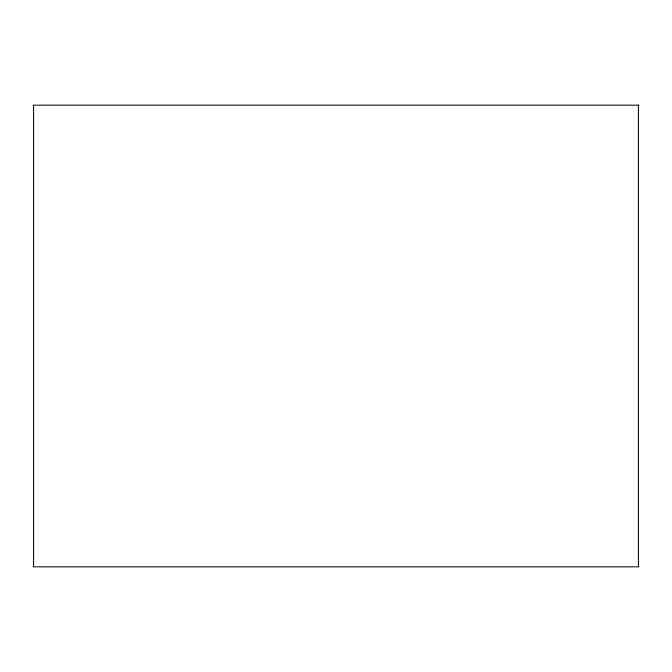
<?xml version="1.0" encoding="UTF-8"?>
<svg xmlns="http://www.w3.org/2000/svg" width="672" height="672" viewBox="0 0 672 672"><rect width="100%" height="100%" fill="white"/><g stroke="black" fill="none" stroke-linecap="round" stroke-linejoin="round"><path stroke-width="1.01" d="M638.4 105.16L33.6 105.16L33.6 566.84L638.4 566.84L638.4 105.16"/></g></svg>
